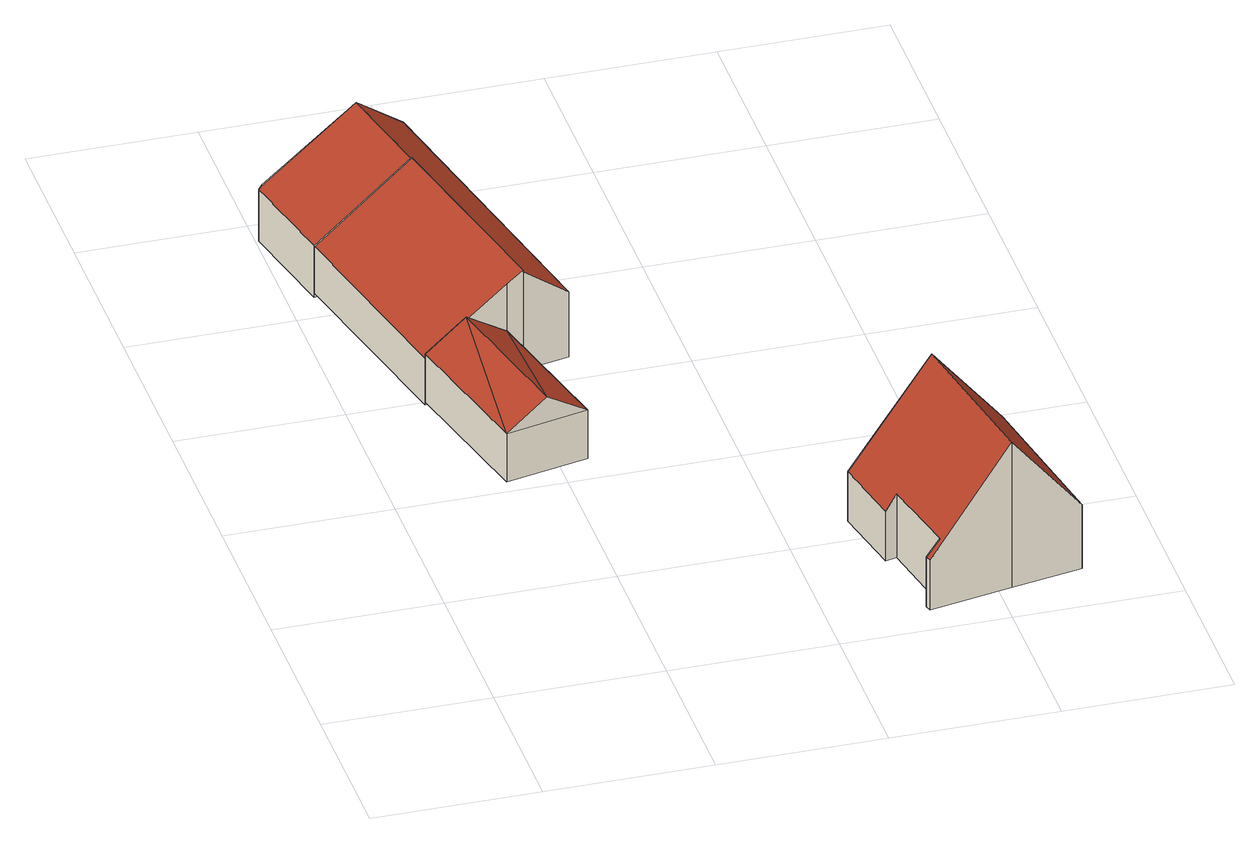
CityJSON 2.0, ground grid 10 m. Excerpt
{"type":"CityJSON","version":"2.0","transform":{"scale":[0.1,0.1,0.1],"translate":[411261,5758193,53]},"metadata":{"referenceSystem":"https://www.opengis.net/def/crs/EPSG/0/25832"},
"CityObjects":{
"building1":{"type":"Building","attributes":{"Gemeindeschluessel":"05515000","Geometrietyp2DReferenz":"3000","function":"31001_2700","roofType":"3100","measuredHeight":4.89},"geometry":[{"type":"Solid","lod":"2","boundaries":[[[[0,1,2,3]],[[4,5,1,0]],[[6,7,5,4]],[[3,2,7,6]],[[0,8,4]],[[6,9,3]],[[3,9,8]],[[8,0,3]],[[9,6,4]],[[4,8,9]],[[1,5,7,2]]]],"semantics":{"surfaces":[{"type":"WallSurface"},{"type":"RoofSurface"},{"type":"GroundSurface"}],"values":[[0,0,0,0,0,0,1,1,1,1,2]]}}]},
"building2":{"type":"Building","attributes":{"Gemeindeschluessel":"05515000","Geometrietyp2DReferenz":"3000","function":"51009_1610","roofType":"2100","measuredHeight":7.11},"geometry":[{"type":"Solid","lod":"2","boundaries":[[[[10,11,12,13]],[[14,15,11,10]],[[16,17,15,14]],[[18,19,17,16]],[[20,12,19,18]],[[13,12,20]],[[18,16,14,10,13,20]],[[11,15,17,19,12]]]],"semantics":{"surfaces":[{"type":"WallSurface"},{"type":"RoofSurface"},{"type":"GroundSurface"}],"values":[[0,0,0,0,0,0,1,2]]}}]},
"building3":{"type":"Building","attributes":{"Gemeindeschluessel":"05515000","Geometrietyp2DReferenz":"3000","function":"31001_2460","roofType":"2100","measuredHeight":7.29},"geometry":[{"type":"Solid","lod":"2","boundaries":[[[[21,22,23,24]],[[25,26,22,21]],[[27,28,26,25]],[[10,29,28,27]],[[24,23,29,10]],[[27,25,21,24,10]],[[22,26,28,29,23]]]],"semantics":{"surfaces":[{"type":"WallSurface"},{"type":"RoofSurface"},{"type":"GroundSurface"}],"values":[[0,0,0,0,0,1,2]]}}]},
"building4":{"type":"Building","attributes":{"Gemeindeschluessel":"05515000","Geometrietyp2DReferenz":"3000","function":"51009_1610","roofType":"2100","measuredHeight":6.48},"geometry":[{"type":"Solid","lod":"2","boundaries":[[[[30,31,32,25]],[[33,34,31,30]],[[35,36,34,33]],[[27,37,36,35]],[[25,32,37,27]],[[35,33,30,25,27]],[[31,34,36,37,32]]]],"semantics":{"surfaces":[{"type":"WallSurface"},{"type":"RoofSurface"},{"type":"GroundSurface"}],"values":[[0,0,0,0,0,1,2]]}}]},
"building5":{"type":"Building","attributes":{"Gemeindeschluessel":"05515000","Geometrietyp2DReferenz":"3000","function":"31001_1000","roofType":"3100","measuredHeight":9.68},"address":[{"country":"Germany","locality":"Münster","thoroughfareNumber":"21","thoroughfareName":"Alter Mühlenweg"}],"geometry":[{"type":"Solid","lod":"2","boundaries":[[[[38,39,40,41]],[[42,43,39,38]],[[44,45,43,42]],[[46,47,45,44]],[[48,49,47,46]],[[50,51,49,48]],[[52,53,51,50]],[[54,55,53,52]],[[56,57,55,54]],[[41,40,57,56]],[[50,48,46,44,42,38,41,52]],[[56,54,52,41]],[[39,43,45,47,49,51,53,55,57,40]]]],"semantics":{"surfaces":[{"type":"WallSurface"},{"type":"RoofSurface"},{"type":"GroundSurface"}],"values":[[0,0,0,0,0,0,0,0,0,0,1,1,2]]}}]}
},
"vertices":[
[44,293,41],[44,293,9],[65,202,9],[65,202,41],[94,303,41],[94,303,9],[115,213,41],[115,213,9],[69,298,58],[90,207,58],
[16,420,38],[16,420,7],[44,293,7],[44,293,38],[76,433,78],[76,433,7],[104,305,78],[104,305,7],[94,303,72],[94,303,7],[44,293,39],
[4,485,40],[4,485,4],[2,484,4],[2,484,38],[62,497,77],[62,497,4],[76,433,77],[76,433,4],[16,420,4],
[91,503,55],[91,503,12],[62,497,12],[132,311,55],[132,311,12],[104,305,77],[104,305,12],[76,433,12],
[254,6,46],[254,6,13],[304,16,13],[304,16,109],[253,10,46],[253,10,13],[261,11,56],[261,11,13],[251,63,55],[251,63,13],[244,61,46],[244,61,13],[235,106,46],[235,106,13],[286,115,109],[286,115,13],[329,123,55],[329,123,13],[347,24,55],[347,24,13]
]}
